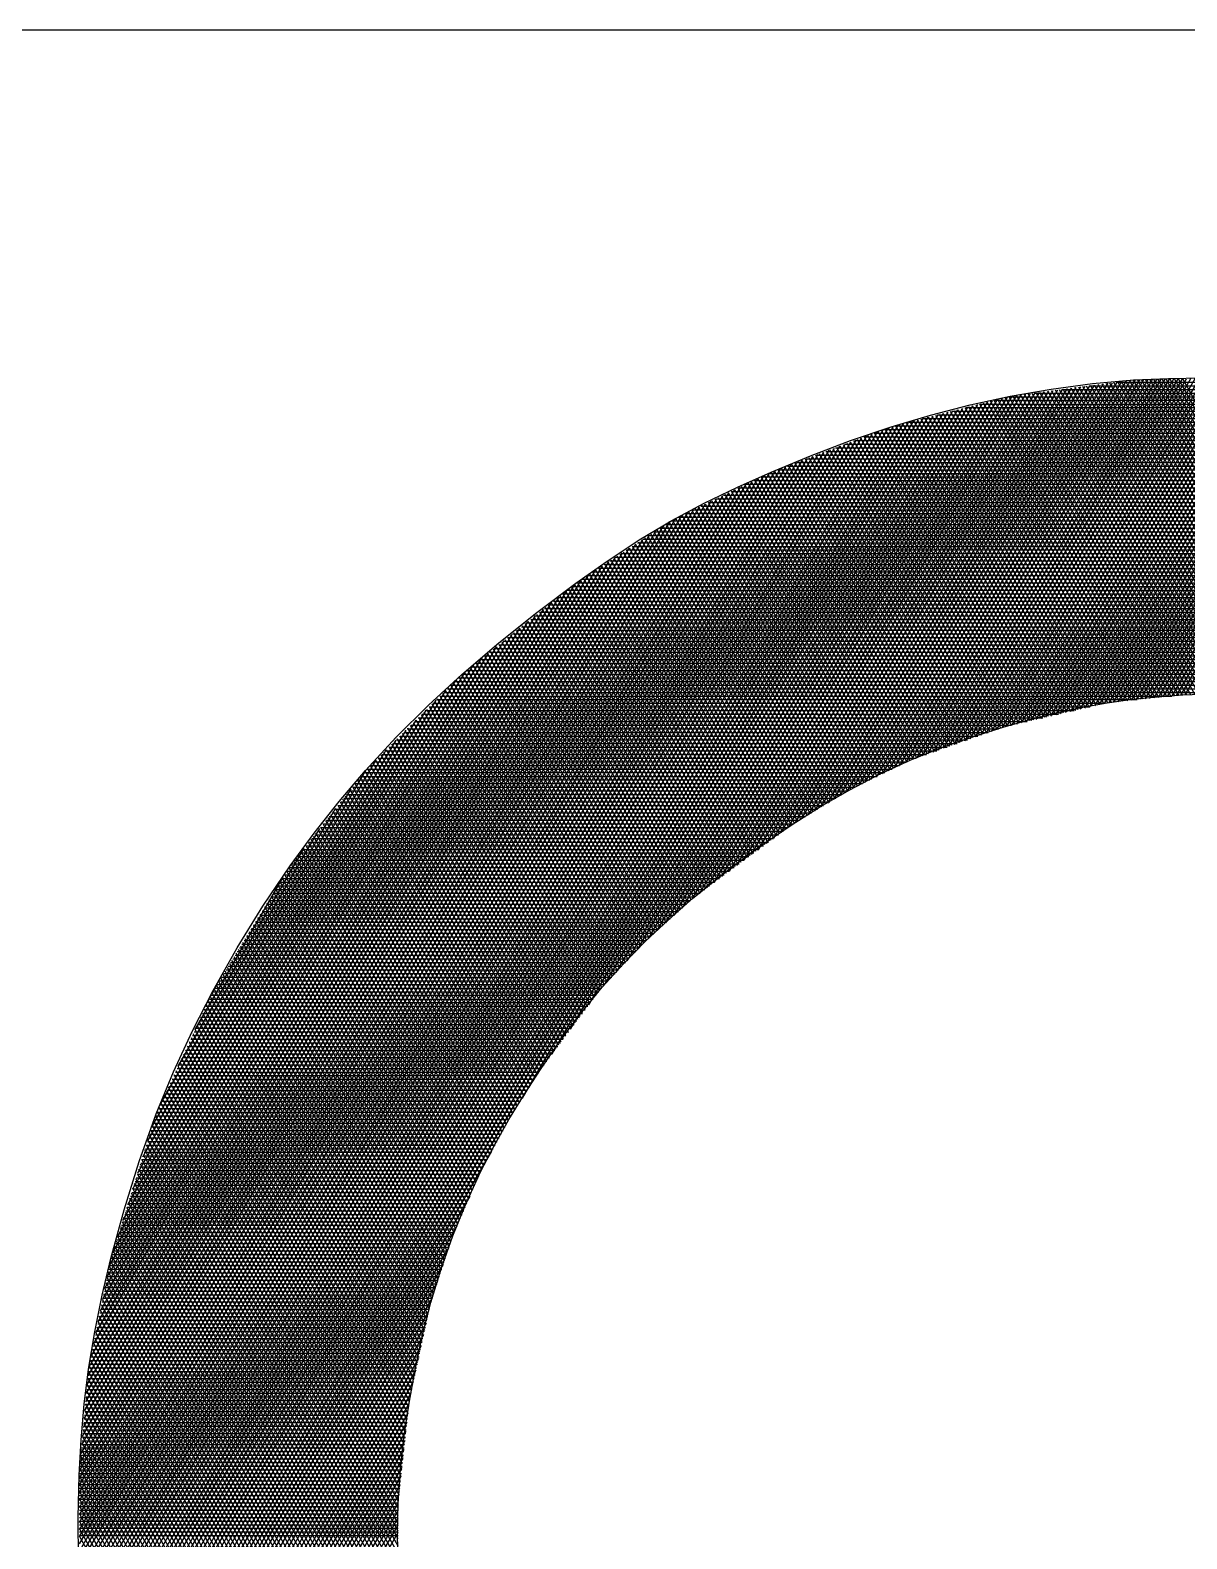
# Model space of a CAD drawing. Header units: millimetres. Extents: x 0 to 841, y 0 to 594.
# Drawn here: x 588.671 to 591.338, y 222.678 to 226.159 of the extents above; entities that cross this region are included whole.
import ezdxf

# ---------------------------------------------------------------- set-up
doc = ezdxf.new("R2010")
doc.units = ezdxf.units.MM
doc.header["$LTSCALE"] = 46.255
doc.layers.get('0').update_dxf_attribs({"linetype": 'CONTINUOUS'})

msp = doc.modelspace()

# ---------------------------------------------------------------- linework, layer by layer
at = {"color": 7, "linetype": 'CONTINUOUS'}
for p, q in [((599.4503, 226.1587), (523.4503, 226.1587)), ((590.4804, 224.3577), (591.041, 225.3287)), ((590.4953, 224.3667), (591.0515, 225.3301)), ((590.5102, 224.3756), (591.0621, 225.3315)), ((590.5251, 224.3846), (591.0726, 225.3329)), ((590.54, 224.3935), (591.0831, 225.3343)), ((590.5549, 224.4025), (591.0937, 225.3357)), ((590.569, 224.4101), (591.1042, 225.3371)), ((590.5826, 224.4168), (591.1147, 225.3385)), ((590.5961, 224.4234), (591.1253, 225.3399)), ((590.6097, 224.4301), (591.1358, 225.3413)), ((590.6233, 224.4367), (591.1463, 225.3427)), ((590.6368, 224.4434), (591.1569, 225.3441)), ((590.6504, 224.4501), (591.1674, 225.3455)), ((590.664, 224.4567), (591.1779, 225.3469)), ((590.6775, 224.4634), (591.1885, 225.3483)), ((590.6911, 224.47), (591.199, 225.3498)), ((590.7042, 224.4759), (591.2095, 225.3512)), ((590.7165, 224.4803), (591.2198, 225.3521)), ((590.7287, 224.4846), (591.2297, 225.3523)), ((590.7409, 224.489), (591.2395, 225.3525)), ((590.7532, 224.4933), (591.2494, 225.3528)), ((590.7654, 224.4976), (591.2592, 225.353)), ((590.7776, 224.502), (591.2691, 225.3532)), ((590.7898, 224.5063), (591.2789, 225.3534)), ((590.8021, 224.5107), (591.2888, 225.3536)), ((590.8143, 224.515), (591.2986, 225.3539)), ((590.8265, 224.5194), (591.3085, 225.3541)), ((590.8388, 224.5237), (591.3183, 225.3543)), ((590.851, 224.5281), (591.3282, 225.3545)), ((590.8632, 224.5324), (591.338, 225.3547)), ((590.8755, 224.5367), (591.3479, 225.355)), ((590.8877, 224.5411), (591.3577, 225.3552)), ((590.8999, 224.5454), (591.3676, 225.3554)), ((590.9122, 224.5498), (591.3774, 225.3556)), ((590.9236, 224.5527), (591.3873, 225.3558)), ((590.9348, 224.5554), (591.3971, 225.3561)), ((590.9461, 224.558), (591.407, 225.3563)), ((590.9573, 224.5606), (591.4168, 225.3565)), ((590.9686, 224.5632), (591.4267, 225.3567)), ((590.9798, 224.5659), (591.4365, 225.357)), ((590.9911, 224.5685), (591.4464, 225.3572)), ((591.0023, 224.5711), (591.4563, 225.3574)), ((591.0135, 224.5738), (591.466, 225.3574)), ((591.0248, 224.5764), (591.4757, 225.3573)), ((591.4249, 224.6256), (591.0356, 225.328)), ((591.036, 224.579), (591.4854, 225.3573)), ((591.4345, 224.6256), (591.0445, 225.3292)), ((591.0473, 224.5817), (591.495, 225.3572)), ((591.051, 225.33), (591.9287, 225.33)), ((591.4441, 224.6257), (591.0535, 225.3304)), ((591.0585, 224.5843), (591.5047, 225.3572)), ((591.4538, 224.6257), (591.0625, 225.3316)), ((591.0698, 224.5869), (591.5144, 225.3571)), ((591.4634, 224.6257), (591.0714, 225.3328)), ((591.473, 224.6258), (591.0804, 225.334)), ((591.081, 224.5895), (591.5241, 225.3571)), ((591.4826, 224.6258), (591.0894, 225.3351)), ((591.0922, 224.5922), (591.5338, 225.357)), ((591.4922, 224.6258), (591.0983, 225.3363)), ((591.1035, 224.5948), (591.5435, 225.357)), ((591.5018, 224.6258), (591.1073, 225.3375)), ((591.1142, 225.3385), (591.8785, 225.3385)), ((591.1147, 224.5974), (591.5532, 225.3569)), ((591.5114, 224.6259), (591.1163, 225.3387)), ((591.521, 224.6259), (591.1252, 225.3399)), ((591.126, 224.6001), (591.5629, 225.3569)), ((591.5306, 224.6259), (591.1342, 225.3411)), ((591.1372, 224.6027), (591.5726, 225.3568)), ((591.5403, 224.626), (591.1432, 225.3423)), ((591.1485, 224.6053), (591.5823, 225.3568)), ((591.5499, 224.626), (591.1521, 225.3435)), ((591.1593, 224.6073), (591.592, 225.3567)), ((591.5595, 224.626), (591.1611, 225.3447)), ((591.1697, 224.6084), (591.6017, 225.3567)), ((591.5691, 224.6261), (591.1701, 225.3459)), ((591.1774, 225.3469), (591.7981, 225.3469)), ((591.5787, 224.6261), (591.179, 225.3471)), ((591.1801, 224.6095), (591.6114, 225.3566)), ((591.5885, 224.6259), (591.188, 225.3483)), ((591.1904, 224.6106), (591.6211, 225.3566)), ((591.5988, 224.6247), (591.197, 225.3495)), ((591.2008, 224.6117), (591.6308, 225.3565)), ((591.609, 224.6235), (591.2059, 225.3507)), ((591.2111, 224.6128), (591.6405, 225.3565)), ((591.6193, 224.6223), (591.2149, 225.3519)), ((591.2215, 224.6139), (591.6502, 225.3564)), ((591.6296, 224.6211), (591.2244, 225.3522)), ((591.2318, 224.615), (591.6599, 225.3564)), ((591.6399, 224.6199), (591.2339, 225.3524)), ((591.2422, 224.6161), (591.6696, 225.3563)), ((591.6502, 224.6187), (591.2434, 225.3526)), ((591.2525, 224.6172), (591.6793, 225.3563)), ((591.6605, 224.6175), (591.2529, 225.3528)), ((591.6708, 224.6163), (591.2624, 225.353)), ((591.2629, 224.6183), (591.689, 225.3562)), ((591.6811, 224.6151), (591.2719, 225.3533)), ((591.2733, 224.6194), (591.6985, 225.3559)), ((591.6914, 224.6139), (591.2814, 225.3535)), ((591.2836, 224.6205), (591.7077, 225.355)), ((591.7017, 224.6127), (591.2909, 225.3537)), ((591.294, 224.6216), (591.717, 225.3542)), ((591.7119, 224.6115), (591.3004, 225.3539)), ((591.3043, 224.6227), (591.7262, 225.3534)), ((591.7222, 224.6103), (591.31, 225.3541)), ((591.3147, 224.6237), (591.7355, 225.3525)), ((591.7325, 224.6092), (591.3195, 225.3543)), ((591.325, 224.6248), (591.7447, 225.3517)), ((591.7428, 224.608), (591.329, 225.3545)), ((591.335, 224.6253), (591.7539, 225.3509)), ((590.1981, 224.1551), (590.8561, 225.2948)), ((590.2152, 224.1679), (590.8675, 225.2978)), ((590.2323, 224.1806), (590.8789, 225.3007)), ((590.2493, 224.1933), (590.8904, 225.3036)), ((590.2663, 224.2059), (590.9018, 225.3065)), ((590.2834, 224.2186), (590.9132, 225.3094)), ((590.3004, 224.2313), (590.9246, 225.3124)), ((590.3175, 224.244), (590.9356, 225.3147)), ((590.3345, 224.2567), (590.9462, 225.3161)), ((590.3516, 224.2693), (590.9567, 225.3175)), ((590.3686, 224.282), (590.9672, 225.3189)), ((590.3857, 224.2947), (590.9778, 225.3203)), ((590.4027, 224.3074), (590.9883, 225.3217)), ((590.4197, 224.3201), (590.9988, 225.3231)), ((590.4357, 224.3308), (591.0094, 225.3245)), ((590.4506, 224.3398), (591.0199, 225.3259)), ((590.4655, 224.3487), (591.0304, 225.3273)), ((591.2288, 224.6147), (590.8523, 225.2939)), ((591.2379, 224.6156), (590.8607, 225.296)), ((590.862, 225.2963), (592.0998, 225.2963)), ((591.247, 224.6166), (590.8692, 225.2982)), ((591.2561, 224.6176), (590.8776, 225.3003)), ((591.2652, 224.6185), (590.886, 225.3025)), ((591.2742, 224.6195), (590.8944, 225.3047)), ((590.8949, 225.3048), (592.0648, 225.3048)), ((591.2833, 224.6204), (590.9029, 225.3068)), ((591.2924, 224.6214), (590.9113, 225.309)), ((591.3015, 224.6224), (590.9197, 225.3111)), ((590.9278, 225.3132), (592.0291, 225.3132)), ((591.3106, 224.6233), (590.9282, 225.3133)), ((591.3197, 224.6243), (590.9369, 225.3148)), ((591.3288, 224.6252), (590.9459, 225.316)), ((591.3384, 224.6253), (590.9549, 225.3172)), ((591.348, 224.6253), (590.9638, 225.3184)), ((591.3576, 224.6254), (590.9728, 225.3196)), ((591.3672, 224.6254), (590.9818, 225.3208)), ((590.9878, 225.3216), (591.9789, 225.3216)), ((591.3769, 224.6254), (590.9907, 225.322)), ((591.3865, 224.6255), (590.9997, 225.3232)), ((591.3961, 224.6255), (591.0087, 225.3244)), ((591.4057, 224.6255), (591.0176, 225.3256)), ((591.4153, 224.6256), (591.0266, 225.3268)), ((589.8748, 223.7973), (590.7192, 225.2598)), ((589.9171, 223.8538), (590.7306, 225.2627)), ((589.9595, 223.9102), (590.742, 225.2656)), ((589.997, 223.9583), (590.7534, 225.2686)), ((590.0221, 223.9851), (590.7648, 225.2715)), ((590.0473, 224.0118), (590.7762, 225.2744)), ((590.0724, 224.0385), (590.7877, 225.2773)), ((590.0962, 224.0628), (590.7991, 225.2802)), ((590.1166, 224.0813), (590.8105, 225.2832)), ((590.1369, 224.0997), (590.8219, 225.2861)), ((590.1573, 224.1182), (590.8333, 225.289)), ((590.1777, 224.1367), (590.8447, 225.2919)), ((591.0878, 224.5911), (590.7174, 225.2593)), ((591.0963, 224.5931), (590.7258, 225.2615)), ((590.7304, 225.2627), (592.2362, 225.2627)), ((591.1048, 224.5951), (590.7342, 225.2636)), ((591.1133, 224.5971), (590.7427, 225.2658)), ((591.1219, 224.5991), (590.7511, 225.268)), ((591.1304, 224.6011), (590.7595, 225.2701)), ((590.7633, 225.2711), (592.205, 225.2711)), ((591.1389, 224.6031), (590.768, 225.2723)), ((591.1474, 224.6051), (590.7764, 225.2744)), ((591.156, 224.607), (590.7848, 225.2766)), ((591.1651, 224.6079), (590.7933, 225.2788)), ((590.7962, 225.2795), (592.17, 225.2795)), ((591.1742, 224.6089), (590.8017, 225.2809)), ((591.1833, 224.6099), (590.8101, 225.2831)), ((591.1924, 224.6108), (590.8186, 225.2852)), ((591.2015, 224.6118), (590.827, 225.2874)), ((590.8291, 225.2879), (592.1349, 225.2879)), ((591.2106, 224.6127), (590.8354, 225.2895)), ((591.2197, 224.6137), (590.8439, 225.2917)), ((588.8314, 222.1416), (590.6129, 225.2273)), ((588.8338, 222.129), (590.6253, 225.232)), ((588.8363, 222.1164), (590.6378, 225.2367)), ((588.8387, 222.1038), (590.6502, 225.2414)), ((588.8412, 222.0912), (590.6621, 225.2452)), ((588.8436, 222.0786), (590.6736, 225.2481)), ((588.8461, 222.066), (590.685, 225.251)), ((588.8485, 222.0533), (590.6964, 225.254)), ((589.8059, 223.6948), (590.7078, 225.2569)), ((590.9684, 224.5632), (590.6025, 225.2233)), ((590.977, 224.5652), (590.6105, 225.2264)), ((590.6174, 225.229), (592.3343, 225.229)), ((590.9855, 224.5672), (590.6184, 225.2294)), ((590.994, 224.5692), (590.6264, 225.2324)), ((591.0025, 224.5712), (590.6343, 225.2354)), ((590.6396, 225.2374), (592.3097, 225.2374)), ((591.011, 224.5732), (590.6423, 225.2384)), ((591.0196, 224.5752), (590.6503, 225.2414)), ((591.0281, 224.5772), (590.6583, 225.2442)), ((590.6646, 225.2458), (592.2852, 225.2458)), ((591.0366, 224.5792), (590.6668, 225.2464)), ((591.0451, 224.5812), (590.6752, 225.2485)), ((591.0537, 224.5832), (590.6836, 225.2507)), ((591.0622, 224.5851), (590.6921, 225.2529)), ((590.6975, 225.2542), (592.2607, 225.2542)), ((591.0707, 224.5871), (590.7005, 225.255)), ((591.0792, 224.5891), (590.7089, 225.2572)), ((588.8118, 222.2425), (590.5134, 225.1896)), ((588.8143, 222.2299), (590.5258, 225.1943)), ((588.8167, 222.2173), (590.5382, 225.199)), ((588.8192, 222.2047), (590.5507, 225.2037)), ((588.8216, 222.192), (590.5631, 225.2084)), ((588.8241, 222.1794), (590.5756, 225.2131)), ((588.8265, 222.1668), (590.588, 225.2179)), ((588.8289, 222.1542), (590.6005, 225.2226)), ((590.8769, 224.5372), (590.515, 225.1902)), ((590.8849, 224.5401), (590.5229, 225.1932)), ((590.5284, 225.1953), (592.4279, 225.1953)), ((590.893, 224.543), (590.5309, 225.1962)), ((590.901, 224.5458), (590.5388, 225.1992)), ((590.9091, 224.5487), (590.5468, 225.2023)), ((590.5506, 225.2037), (592.4078, 225.2037)), ((590.9173, 224.5512), (590.5548, 225.2053)), ((590.9258, 224.5532), (590.5627, 225.2083)), ((590.9343, 224.5552), (590.5707, 225.2113)), ((590.5729, 225.2121), (592.3833, 225.2121)), ((590.9429, 224.5572), (590.5786, 225.2143)), ((590.9514, 224.5592), (590.5866, 225.2173)), ((590.9599, 224.5612), (590.5946, 225.2203)), ((590.5951, 225.2206), (592.3588, 225.2206)), ((588.8003, 222.3404), (590.4262, 225.1566)), ((588.8014, 222.3255), (590.4387, 225.1613)), ((588.8026, 222.3107), (590.4511, 225.166)), ((588.8038, 222.2959), (590.4636, 225.1708)), ((588.805, 222.2811), (590.476, 225.1755)), ((588.8069, 222.2677), (590.4885, 225.1802)), ((588.8094, 222.2551), (590.5009, 225.1849)), ((590.7804, 224.503), (590.4195, 225.1541)), ((590.7884, 224.5058), (590.4274, 225.1571)), ((590.7965, 224.5087), (590.4354, 225.1601)), ((590.4394, 225.1616), (592.4974, 225.1616)), ((590.8045, 224.5115), (590.4433, 225.1631)), ((590.8125, 224.5144), (590.4513, 225.1661)), ((590.8206, 224.5172), (590.4592, 225.1691)), ((590.4616, 225.17), (592.4801, 225.17)), ((590.8286, 224.5201), (590.4672, 225.1721)), ((590.8367, 224.523), (590.4752, 225.1751)), ((590.8447, 224.5258), (590.4831, 225.1782)), ((590.4839, 225.1784), (592.4627, 225.1784)), ((590.8528, 224.5287), (590.4911, 225.1812)), ((590.8608, 224.5315), (590.499, 225.1842)), ((590.5061, 225.1869), (592.4453, 225.1869)), ((590.8689, 224.5344), (590.507, 225.1872)), ((588.7932, 222.4292), (590.3492, 225.1243)), ((588.7944, 222.4144), (590.3627, 225.1308)), ((588.7956, 222.3996), (590.3762, 225.1374)), ((588.7967, 222.3848), (590.3889, 225.1425)), ((588.7979, 222.37), (590.4014, 225.1472)), ((588.7991, 222.3552), (590.4138, 225.1519)), ((590.3394, 225.1195), (592.5843, 225.1195)), ((590.6999, 224.4744), (590.3417, 225.1206)), ((590.708, 224.4772), (590.3493, 225.1243)), ((590.3567, 225.1279), (592.5669, 225.1279)), ((590.716, 224.4801), (590.3569, 225.128)), ((590.724, 224.483), (590.3645, 225.1317)), ((590.7321, 224.4858), (590.3721, 225.1353)), ((590.3741, 225.1363), (592.5496, 225.1363)), ((590.7401, 224.4887), (590.3797, 225.139)), ((590.7482, 224.4915), (590.3876, 225.142)), ((590.3949, 225.1448), (592.5322, 225.1448)), ((590.7562, 224.4944), (590.3956, 225.145)), ((590.7643, 224.4972), (590.4035, 225.148)), ((590.7723, 224.5001), (590.4115, 225.151)), ((590.4171, 225.1532), (592.5148, 225.1532)), ((588.7862, 222.518), (590.2682, 225.085)), ((588.7873, 222.5032), (590.2817, 225.0915)), ((588.7885, 222.4884), (590.2952, 225.0981)), ((588.7897, 222.4736), (590.3087, 225.1046)), ((588.7909, 222.4588), (590.3222, 225.1112)), ((588.792, 222.444), (590.3357, 225.1177)), ((590.2699, 225.0858), (592.6538, 225.0858)), ((590.6318, 224.4409), (590.2734, 225.0875)), ((590.6394, 224.4446), (590.281, 225.0912)), ((590.2873, 225.0942), (592.6365, 225.0942)), ((590.6469, 224.4484), (590.2886, 225.0949)), ((590.6545, 224.4521), (590.2962, 225.0985)), ((590.6621, 224.4558), (590.3038, 225.1022)), ((590.3046, 225.1027), (592.6191, 225.1027)), ((590.6696, 224.4595), (590.3113, 225.1059)), ((590.6772, 224.4632), (590.3189, 225.1096)), ((590.322, 225.1111), (592.6017, 225.1111)), ((590.6848, 224.4669), (590.3265, 225.1133)), ((590.6924, 224.4706), (590.3341, 225.1169)), ((588.7848, 222.5831), (590.2142, 225.0588)), ((588.7848, 222.5998), (590.2007, 225.0523)), ((588.7849, 222.5664), (590.2277, 225.0653)), ((588.785, 222.5497), (590.2412, 225.0719)), ((588.7851, 222.533), (590.2547, 225.0784)), ((590.5563, 224.4034), (590.1975, 225.0507)), ((590.2004, 225.0521), (592.7193, 225.0521)), ((590.5637, 224.4075), (590.2051, 225.0544)), ((590.5712, 224.4112), (590.2127, 225.0581)), ((590.2178, 225.0605), (592.7042, 225.0605)), ((590.5788, 224.4149), (590.2203, 225.0618)), ((590.5864, 224.4186), (590.2279, 225.0654)), ((590.2351, 225.069), (592.6886, 225.069)), ((590.5939, 224.4224), (590.2354, 225.0691)), ((590.6015, 224.4261), (590.243, 225.0728)), ((590.6091, 224.4298), (590.2506, 225.0765)), ((590.2525, 225.0774), (592.6712, 225.0774)), ((590.6167, 224.4335), (590.2582, 225.0802)), ((590.6242, 224.4372), (590.2658, 225.0838)), ((588.7844, 222.6666), (590.1461, 225.025)), ((588.7844, 222.6834), (590.1304, 225.0148)), ((588.7845, 222.6499), (590.1602, 225.0326)), ((588.7846, 222.6332), (590.1737, 225.0392)), ((588.7847, 222.6165), (590.1872, 225.0457)), ((590.4913, 224.3643), (590.1307, 225.0149)), ((590.136, 225.0184), (592.7798, 225.0184)), ((590.4986, 224.3686), (590.1377, 225.0196)), ((590.5058, 224.373), (590.1448, 225.0242)), ((590.1488, 225.0269), (592.7647, 225.0269)), ((590.513, 224.3773), (590.152, 225.0286)), ((590.5202, 224.3817), (590.1596, 225.0323)), ((590.1657, 225.0353), (592.7496, 225.0353)), ((590.5274, 224.386), (590.1671, 225.036)), ((590.5347, 224.3904), (590.1747, 225.0397)), ((590.5419, 224.3947), (590.1823, 225.0434)), ((590.183, 225.0437), (592.7345, 225.0437)), ((590.5491, 224.399), (590.1899, 225.047)), ((588.7841, 222.7335), (590.0835, 224.984)), ((588.7842, 222.7168), (590.0991, 224.9943)), ((588.7843, 222.7001), (590.1148, 225.0045)), ((590.4408, 224.3339), (590.0812, 224.9825)), ((590.0846, 224.9847), (592.8403, 224.9847)), ((590.448, 224.3382), (590.0883, 224.9872)), ((590.4552, 224.3426), (590.0954, 224.9918)), ((590.0975, 224.9932), (592.8252, 224.9932)), ((590.4625, 224.3469), (590.1024, 224.9964)), ((590.4697, 224.3513), (590.1095, 225.0011)), ((590.1103, 225.0016), (592.81, 225.0016)), ((590.4769, 224.3556), (590.1165, 225.0057)), ((590.1231, 225.01), (592.7949, 225.01)), ((590.4841, 224.3599), (590.1236, 225.0103)), ((588.7839, 222.7836), (590.0365, 224.9532)), ((588.784, 222.7502), (590.0678, 224.9737)), ((588.784, 222.7669), (590.0522, 224.9635)), ((590.3855, 224.2946), (590.0247, 224.9455)), ((590.3923, 224.2997), (590.0318, 224.9501)), ((590.0333, 224.9511), (592.8953, 224.9511)), ((590.3992, 224.3047), (590.0389, 224.9547)), ((590.406, 224.3098), (590.0459, 224.9594)), ((590.0461, 224.9595), (592.882, 224.9595)), ((590.4128, 224.3149), (590.053, 224.964)), ((590.0589, 224.9679), (592.8687, 224.9679)), ((590.4196, 224.32), (590.0601, 224.9686)), ((590.4264, 224.325), (590.0671, 224.9733)), ((590.0718, 224.9763), (592.8554, 224.9763)), ((590.4336, 224.3295), (590.0742, 224.9779)), ((588.7837, 222.817), (590.0052, 224.9327)), ((588.7838, 222.8003), (590.0209, 224.9429)), ((588.7846, 222.8354), (589.9896, 224.9224)), ((588.7864, 222.8553), (589.9739, 224.9121)), ((590.3378, 224.2591), (589.9753, 224.9131)), ((589.9819, 224.9174), (592.9486, 224.9174)), ((590.3446, 224.2642), (589.9824, 224.9177)), ((590.3514, 224.2692), (589.9894, 224.9223)), ((589.9947, 224.9258), (592.9353, 224.9258)), ((590.3583, 224.2743), (589.9965, 224.927)), ((590.3651, 224.2794), (590.0036, 224.9316)), ((590.0076, 224.9342), (592.922, 224.9342)), ((590.3719, 224.2845), (590.0106, 224.9362)), ((590.3787, 224.2895), (590.0177, 224.9408)), ((590.0204, 224.9426), (592.9087, 224.9426)), ((588.7881, 222.8751), (589.9583, 224.9019)), ((588.7899, 222.895), (589.9426, 224.8916)), ((588.7916, 222.9149), (589.9266, 224.8807)), ((589.9198, 224.8753), (593.0146, 224.8753)), ((590.2901, 224.2236), (589.9261, 224.8803)), ((589.9305, 224.8837), (593.0019, 224.8837)), ((590.2969, 224.2287), (589.9329, 224.8853)), ((590.3037, 224.2337), (589.94, 224.8899)), ((589.9434, 224.8921), (592.9885, 224.8921)), ((590.3105, 224.2388), (589.9471, 224.8945)), ((590.3174, 224.2439), (589.9541, 224.8992)), ((589.9562, 224.9005), (592.9752, 224.9005)), ((590.3242, 224.249), (589.9612, 224.9038)), ((590.331, 224.254), (589.9683, 224.9084)), ((589.9691, 224.909), (592.9619, 224.909)), ((588.7934, 222.9348), (589.9085, 224.8662)), ((588.7952, 222.9547), (589.8904, 224.8518)), ((589.8777, 224.8416), (593.0581, 224.8416)), ((590.2424, 224.1881), (589.8794, 224.8429)), ((590.2492, 224.1932), (589.8861, 224.8483)), ((589.8882, 224.85), (593.0472, 224.85)), ((590.256, 224.1982), (589.8927, 224.8536)), ((589.8988, 224.8584), (593.0364, 224.8584)), ((590.2628, 224.2033), (589.8994, 224.8589)), ((590.2696, 224.2084), (589.9061, 224.8643)), ((589.9093, 224.8668), (593.0255, 224.8668)), ((590.2764, 224.2135), (589.9127, 224.8696)), ((590.2833, 224.2185), (589.9194, 224.8749)), ((588.7969, 222.9746), (589.8724, 224.8373)), ((588.7987, 222.9945), (589.8543, 224.8229)), ((588.8004, 223.0144), (589.8362, 224.8084)), ((590.1949, 224.1522), (589.8327, 224.8056)), ((589.8356, 224.8079), (593.1015, 224.8079)), ((590.2015, 224.1577), (589.8394, 224.8109)), ((590.2083, 224.1627), (589.846, 224.8162)), ((589.8461, 224.8163), (593.0906, 224.8163)), ((590.2151, 224.1678), (589.8527, 224.8216)), ((589.8566, 224.8247), (593.0798, 224.8247)), ((590.2219, 224.1729), (589.8594, 224.8269)), ((590.2287, 224.178), (589.866, 224.8323)), ((589.8672, 224.8332), (593.0689, 224.8332)), ((590.2355, 224.183), (589.8727, 224.8376)), ((588.8022, 223.0343), (589.8182, 224.7939)), ((588.804, 223.0542), (589.8001, 224.7795)), ((590.1564, 224.1173), (589.7927, 224.7736)), ((589.7935, 224.7742), (593.1449, 224.7742)), ((590.1628, 224.1232), (589.7993, 224.7789)), ((589.804, 224.7826), (593.1341, 224.7826)), ((590.1692, 224.129), (589.806, 224.7842)), ((590.1756, 224.1348), (589.8127, 224.7896)), ((589.8145, 224.7911), (593.1232, 224.7911)), ((590.182, 224.1406), (589.8193, 224.7949)), ((589.8251, 224.7995), (593.1124, 224.7995)), ((590.1885, 224.1464), (589.826, 224.8002)), ((588.8064, 223.0753), (589.782, 224.765)), ((588.8117, 223.1012), (589.764, 224.7506)), ((588.8169, 223.1271), (589.7459, 224.7361)), ((590.1115, 224.0767), (589.746, 224.7362)), ((589.7514, 224.7405), (593.1869, 224.7405)), ((590.1179, 224.0825), (589.7526, 224.7415)), ((590.1244, 224.0883), (589.7593, 224.7469)), ((589.7619, 224.7489), (593.1774, 224.7489)), ((590.1308, 224.0941), (589.766, 224.7522)), ((589.7724, 224.7574), (593.1667, 224.7574)), ((590.1372, 224.0999), (589.7726, 224.7576)), ((590.1436, 224.1057), (589.7793, 224.7629)), ((589.7829, 224.7658), (593.1558, 224.7658)), ((590.15, 224.1115), (589.786, 224.7682)), ((588.8222, 223.1531), (589.7278, 224.7217)), ((588.8274, 223.179), (589.7097, 224.7072)), ((590.074, 224.0402), (589.7059, 224.7042)), ((589.7092, 224.7068), (593.2249, 224.7068)), ((590.0801, 224.0466), (589.7126, 224.7095)), ((590.0861, 224.0531), (589.7193, 224.7149)), ((589.7198, 224.7153), (593.2154, 224.7153)), ((590.0923, 224.0593), (589.7259, 224.7202)), ((589.7303, 224.7237), (593.2059, 224.7237)), ((590.0987, 224.0651), (589.7326, 224.7255)), ((590.1051, 224.0709), (589.7393, 224.7309)), ((589.7408, 224.7321), (593.1964, 224.7321)), ((588.8327, 223.2049), (589.6917, 224.6928)), ((588.8379, 223.2308), (589.6736, 224.6783)), ((590.0376, 224.0016), (589.6659, 224.6721)), ((589.6671, 224.6732), (593.263, 224.6732)), ((590.0437, 224.008), (589.6726, 224.6775)), ((589.6777, 224.6816), (593.2535, 224.6816)), ((590.0498, 224.0144), (589.6792, 224.6829)), ((590.0558, 224.0209), (589.6859, 224.6882)), ((589.6882, 224.69), (593.244, 224.69)), ((590.0619, 224.0273), (589.6926, 224.6935)), ((589.6987, 224.6984), (593.2345, 224.6984)), ((590.0679, 224.0337), (589.6993, 224.6989)), ((588.8431, 223.2568), (589.6526, 224.6588)), ((588.8484, 223.2827), (589.6297, 224.6359)), ((590.0013, 223.9629), (589.6288, 224.635)), ((589.6332, 224.6395), (593.301, 224.6395)), ((590.0073, 223.9694), (589.6349, 224.6412)), ((590.0134, 223.9758), (589.6411, 224.6474)), ((589.6417, 224.6479), (593.2915, 224.6479)), ((590.0195, 223.9822), (589.6473, 224.6536)), ((589.6501, 224.6563), (593.282, 224.6563)), ((590.0255, 223.9887), (589.6535, 224.6598)), ((589.6585, 224.6647), (593.2725, 224.6647)), ((590.0316, 223.9951), (589.6597, 224.6659)), ((588.8536, 223.3086), (589.6067, 224.6129)), ((589.5911, 224.5974), (591.1144, 224.5974)), ((589.9671, 223.9204), (589.5916, 224.5978)), ((589.9726, 223.9278), (589.5978, 224.604)), ((589.5995, 224.6058), (591.1504, 224.6058)), ((589.9782, 223.9352), (589.604, 224.6102)), ((589.6079, 224.6142), (591.2243, 224.6142)), ((589.9837, 223.9425), (589.6102, 224.6164)), ((589.6164, 224.6226), (591.304, 224.6226)), ((589.9892, 223.9499), (589.6164, 224.6226)), ((589.9952, 223.9565), (589.6226, 224.6288)), ((589.6248, 224.631), (593.3106, 224.631)), ((588.8613, 223.3387), (589.5837, 224.59)), ((588.8728, 223.3755), (589.5607, 224.567)), ((589.5574, 224.5637), (590.9704, 224.5637)), ((589.9394, 223.8835), (589.5606, 224.5669)), ((589.5658, 224.5721), (591.0064, 224.5721)), ((589.9449, 223.8908), (589.5668, 224.5731)), ((589.9505, 223.8982), (589.573, 224.5793)), ((589.5742, 224.5805), (591.0424, 224.5805)), ((589.956, 223.9056), (589.5792, 224.5855)), ((589.5827, 224.5889), (591.0784, 224.5889)), ((589.9616, 223.913), (589.5854, 224.5916)), ((588.8843, 223.4123), (589.5377, 224.544)), ((589.9062, 223.8392), (589.5234, 224.5297)), ((589.5237, 224.53), (590.8565, 224.53)), ((589.9117, 223.8465), (589.5296, 224.5359)), ((589.5321, 224.5384), (590.8802, 224.5384)), ((589.9173, 223.8539), (589.5358, 224.5421)), ((589.5405, 224.5468), (590.9039, 224.5468)), ((589.9228, 223.8613), (589.542, 224.5483)), ((589.9283, 223.8687), (589.5482, 224.5545)), ((589.5489, 224.5552), (590.9344, 224.5552)), ((589.9339, 223.8761), (589.5544, 224.5607)), ((588.8958, 223.4491), (589.5148, 224.5211)), ((588.9073, 223.4858), (589.4918, 224.4981)), ((589.873, 223.7948), (589.4862, 224.4926)), ((589.4899, 224.4963), (590.7616, 224.4963)), ((589.8785, 223.8022), (589.4924, 224.4988)), ((589.4984, 224.5047), (590.7853, 224.5047)), ((589.8841, 223.8096), (589.4986, 224.505)), ((589.8896, 223.817), (589.5048, 224.5112)), ((589.5068, 224.5131), (590.809, 224.5131)), ((589.8951, 223.8244), (589.511, 224.5173)), ((589.5152, 224.5216), (590.8327, 224.5216)), ((589.9007, 223.8318), (589.5172, 224.5235)), ((588.9188, 223.5226), (589.4688, 224.4752)), ((589.8455, 223.7576), (589.4552, 224.4616)), ((589.4562, 224.4626), (590.676, 224.4626)), ((589.8508, 223.7653), (589.4614, 224.4678)), ((589.4647, 224.471), (590.6931, 224.471)), ((589.8564, 223.7727), (589.4676, 224.474)), ((589.4731, 224.4795), (590.7142, 224.4795)), ((589.8619, 223.7801), (589.4738, 224.4802)), ((589.8674, 223.7875), (589.48, 224.4864)), ((589.4815, 224.4879), (590.7379, 224.4879)), ((588.9303, 223.5594), (589.4458, 224.4522)), ((589.8199, 223.717), (589.426, 224.4276)), ((589.427, 224.4289), (590.6073, 224.4289)), ((589.825, 223.7251), (589.4316, 224.4347)), ((589.4337, 224.4373), (590.6245, 224.4373)), ((589.8301, 223.7332), (589.4373, 224.4419)), ((589.4403, 224.4458), (590.6417, 224.4458)), ((589.8352, 223.7414), (589.4429, 224.4491)), ((589.4478, 224.4542), (590.6588, 224.4542)), ((589.8404, 223.7495), (589.449, 224.4554)), ((588.9418, 223.5962), (589.4108, 224.4084)), ((589.7943, 223.6763), (589.3977, 224.3918)), ((589.4004, 224.3952), (590.5428, 224.3952)), ((589.7994, 223.6844), (589.4033, 224.399)), ((589.407, 224.4037), (590.5568, 224.4037)), ((589.8045, 223.6926), (589.409, 224.4061)), ((589.4137, 224.4121), (590.573, 224.4121)), ((589.8096, 223.7007), (589.4146, 224.4133)), ((589.8147, 223.7088), (589.4203, 224.4204)), ((589.4204, 224.4205), (590.5902, 224.4205)), ((588.9534, 223.6329), (589.3748, 224.3628)), ((589.3671, 224.3531), (590.4728, 224.3531)), ((589.7691, 223.6348), (589.3694, 224.356)), ((589.3737, 224.3616), (590.4868, 224.3616)), ((589.7739, 223.6436), (589.375, 224.3632)), ((589.3804, 224.37), (590.5008, 224.37)), ((589.7789, 223.6519), (589.3807, 224.3703)), ((589.784, 223.66), (589.3863, 224.3775)), ((589.3871, 224.3784), (590.5148, 224.3784)), ((589.7891, 223.6682), (589.392, 224.3846)), ((589.3937, 224.3868), (590.5288, 224.3868)), ((589.3404, 224.3194), (590.4189, 224.3194)), ((589.7453, 223.5909), (589.3411, 224.3202)), ((589.7501, 223.5997), (589.3467, 224.3274)), ((589.3471, 224.3279), (590.4308, 224.3279)), ((589.7548, 223.6085), (589.3524, 224.3345)), ((589.3538, 224.3363), (590.4448, 224.3363)), ((589.7596, 223.6173), (589.358, 224.3417)), ((589.3604, 224.3447), (590.4588, 224.3447)), ((589.7643, 223.626), (589.3637, 224.3488)), ((588.973, 223.6838), (589.3387, 224.3173)), ((589.7215, 223.547), (589.3127, 224.2844)), ((589.3138, 224.2858), (590.3736, 224.2858)), ((589.7262, 223.5558), (589.3184, 224.2916)), ((589.3205, 224.2942), (590.385, 224.2942)), ((589.731, 223.5646), (589.3241, 224.2987)), ((589.3271, 224.3026), (590.3963, 224.3026)), ((589.7358, 223.5734), (589.3297, 224.3059)), ((589.3338, 224.311), (590.4076, 224.311)), ((589.7405, 223.5822), (589.3354, 224.3131)), ((589.0121, 223.7684), (589.3027, 224.2717)), ((589.2872, 224.2521), (590.3284, 224.2521)), ((589.7033, 223.5104), (589.2901, 224.2558)), ((589.2938, 224.2605), (590.3397, 224.2605)), ((589.7075, 223.5201), (589.2958, 224.2629)), ((589.3005, 224.2689), (590.351, 224.2689)), ((589.712, 223.5295), (589.3014, 224.2701)), ((589.3071, 224.2773), (590.3623, 224.2773)), ((589.7167, 223.5383), (589.3071, 224.2773)), ((589.2627, 224.2184), (590.2831, 224.2184)), ((589.6821, 223.4617), (589.2627, 224.2183)), ((589.6863, 223.4715), (589.2678, 224.2266)), ((589.2679, 224.2268), (590.2944, 224.2268)), ((589.6906, 223.4812), (589.2731, 224.2343)), ((589.2738, 224.2352), (590.3057, 224.2352)), ((589.6948, 223.4909), (589.2788, 224.2415)), ((589.2805, 224.2437), (590.317, 224.2437)), ((589.6991, 223.5006), (589.2844, 224.2486)), ((589.0512, 223.8529), (589.2542, 224.2046)), ((589.242, 224.1847), (590.2378, 224.1847)), ((589.6651, 223.4228), (589.2424, 224.1855)), ((589.2471, 224.1931), (590.2491, 224.1931)), ((589.6694, 223.4326), (589.2475, 224.1937)), ((589.2523, 224.2015), (590.2604, 224.2015)), ((589.6736, 223.4423), (589.2526, 224.2019)), ((589.2575, 224.21), (590.2717, 224.21)), ((589.6779, 223.452), (589.2576, 224.2101)), ((589.6442, 223.3738), (589.2171, 224.1444)), ((589.2212, 224.151), (590.1936, 224.151)), ((589.6482, 223.384), (589.2221, 224.1526)), ((589.2264, 224.1594), (590.2038, 224.1594)), ((589.6524, 223.3937), (589.2272, 224.1608)), ((589.2316, 224.1679), (590.2151, 224.1679)), ((589.6567, 223.4034), (589.2323, 224.169)), ((589.2368, 224.1763), (590.2265, 224.1763)), ((589.6609, 223.4131), (589.2374, 224.1772)), ((589.6298, 223.3302), (589.1968, 224.1115)), ((589.2004, 224.1173), (590.1564, 224.1173)), ((589.6334, 223.3411), (589.2018, 224.1197)), ((589.2056, 224.1257), (590.1657, 224.1257)), ((589.637, 223.352), (589.2069, 224.1279)), ((589.2108, 224.1342), (590.175, 224.1342)), ((589.6406, 223.3629), (589.212, 224.1361)), ((589.216, 224.1426), (590.1843, 224.1426)), ((589.1744, 224.0752), (590.1099, 224.0752)), ((589.6155, 223.2866), (589.1765, 224.0786)), ((589.1796, 224.0836), (590.1192, 224.0836)), ((589.6191, 223.2975), (589.1816, 224.0868)), ((589.1848, 224.0921), (590.1285, 224.0921)), ((589.6227, 223.3084), (589.1866, 224.095)), ((589.19, 224.1005), (590.1378, 224.1005)), ((589.6262, 223.3193), (589.1917, 224.1033)), ((589.1952, 224.1089), (590.1471, 224.1089)), ((589.1536, 224.0415), (590.0753, 224.0415)), ((589.6012, 223.243), (589.1562, 224.0457)), ((589.1588, 224.05), (590.0832, 224.05)), ((589.6047, 223.2539), (589.1613, 224.0539)), ((589.164, 224.0584), (590.0913, 224.0584)), ((589.6083, 223.2648), (589.1663, 224.0622)), ((589.1692, 224.0668), (590.1006, 224.0668)), ((589.6119, 223.2757), (589.1714, 224.0704)), ((589.1328, 224.0078), (590.0436, 224.0078)), ((589.5887, 223.1959), (589.1359, 224.0128)), ((589.138, 224.0163), (590.0515, 224.0163)), ((589.5914, 223.2084), (589.141, 224.0211)), ((589.1432, 224.0247), (590.0594, 224.0247)), ((589.5941, 223.2209), (589.1461, 224.0293)), ((589.1484, 224.0331), (590.0673, 224.0331)), ((589.5976, 223.2321), (589.1511, 224.0375)), ((589.5751, 223.1336), (589.1105, 223.9717)), ((589.112, 223.9742), (590.0119, 223.9742)), ((589.5779, 223.146), (589.1156, 223.98)), ((589.1172, 223.9826), (590.0198, 223.9826)), ((589.5806, 223.1585), (589.1207, 223.9882)), ((589.1224, 223.991), (590.0277, 223.991)), ((589.5833, 223.171), (589.1258, 223.9964)), ((589.1276, 223.9994), (590.0356, 223.9994)), ((589.586, 223.1835), (589.1308, 224.0046)), ((589.0903, 223.9374), (589.103, 223.9596)), ((589.5643, 223.0837), (589.0906, 223.9382)), ((589.0917, 223.9405), (589.9821, 223.9405)), ((589.567, 223.0961), (589.0953, 223.9471)), ((589.0965, 223.9489), (589.9885, 223.9489)), ((589.5697, 223.1086), (589.1004, 223.9553)), ((589.1016, 223.9573), (589.996, 223.9573)), ((589.5724, 223.1211), (589.1055, 223.9635)), ((589.1068, 223.9657), (590.0039, 223.9657)), ((589.0761, 223.9068), (589.9569, 223.9068)), ((589.5561, 223.0462), (589.0775, 223.9098)), ((589.08, 223.9152), (589.9632, 223.9152)), ((589.5589, 223.0587), (589.0819, 223.9193)), ((589.0839, 223.9236), (589.9695, 223.9236)), ((589.5616, 223.0712), (589.0862, 223.9287)), ((589.0878, 223.9321), (589.9758, 223.9321)), ((589.5453, 222.9963), (589.06, 223.8719)), ((589.0605, 223.8731), (589.9316, 223.8731)), ((589.548, 223.0088), (589.0643, 223.8814)), ((589.0644, 223.8815), (589.938, 223.8815)), ((589.0683, 223.8899), (589.9443, 223.8899)), ((589.5507, 223.0213), (589.0687, 223.8908)), ((589.0722, 223.8984), (589.9506, 223.8984)), ((589.5534, 223.0338), (589.0731, 223.9003)), ((589.0411, 223.831), (589.9001, 223.831)), ((589.5389, 222.9384), (589.0424, 223.834)), ((589.0449, 223.8394), (589.9064, 223.8394)), ((589.5405, 222.9529), (589.0468, 223.8435)), ((589.0488, 223.8478), (589.9127, 223.8478)), ((589.5421, 222.9674), (589.0512, 223.853)), ((589.0527, 223.8563), (589.919, 223.8563)), ((589.5437, 222.9819), (589.0556, 223.8624)), ((589.0566, 223.8647), (589.9253, 223.8647)), ((589.0255, 223.7973), (589.8748, 223.7973)), ((589.5341, 222.8949), (589.0293, 223.8056)), ((589.0294, 223.8057), (589.8811, 223.8057)), ((589.0333, 223.8142), (589.8875, 223.8142)), ((589.5357, 222.9094), (589.0337, 223.8151)), ((589.0372, 223.8226), (589.8938, 223.8226)), ((589.5373, 222.9239), (589.0381, 223.8245)), ((589.0099, 223.7636), (589.8496, 223.7636)), ((589.5277, 222.8369), (589.0118, 223.7677)), ((589.0138, 223.772), (589.8559, 223.772)), ((589.5293, 222.8514), (589.0162, 223.7772)), ((589.0177, 223.7805), (589.8622, 223.7805)), ((589.5309, 222.8659), (589.0206, 223.7867)), ((589.0216, 223.7889), (589.8685, 223.7889)), ((589.5325, 222.8804), (589.0249, 223.7961)), ((588.9943, 223.7299), (589.828, 223.7299)), ((589.5214, 222.7789), (588.9943, 223.7298)), ((588.9982, 223.7384), (589.8333, 223.7384)), ((589.523, 222.7934), (588.9987, 223.7393)), ((589.0021, 223.7468), (589.8387, 223.7468)), ((589.5246, 222.8079), (589.003, 223.7488)), ((589.006, 223.7552), (589.844, 223.7552)), ((589.5262, 222.8224), (589.0074, 223.7582)), ((589.5193, 222.7132), (588.9768, 223.6919)), ((588.9788, 223.6962), (589.8068, 223.6962)), ((589.5193, 222.7306), (588.9811, 223.7014)), ((588.9827, 223.7047), (589.8121, 223.7047)), ((589.5193, 222.748), (588.9855, 223.7109)), ((588.9865, 223.7131), (589.8174, 223.7131)), ((589.5198, 222.7644), (588.9899, 223.7204)), ((588.9904, 223.7215), (589.8227, 223.7215)), ((588.9632, 223.6626), (589.7856, 223.6626)), ((589.5193, 222.661), (588.9636, 223.6635)), ((588.9671, 223.671), (589.7909, 223.671)), ((589.5193, 222.6784), (588.968, 223.673)), ((588.971, 223.6794), (589.7962, 223.6794)), ((589.5193, 222.6958), (588.9724, 223.6825)), ((588.9749, 223.6878), (589.8015, 223.6878)), ((588.9521, 223.6289), (589.7659, 223.6289)), ((589.5203, 222.6073), (588.9528, 223.631)), ((588.9547, 223.6373), (589.7704, 223.6373)), ((589.5193, 222.6263), (588.9562, 223.6421)), ((588.9574, 223.6457), (589.775, 223.6457)), ((589.5193, 222.6436), (588.9597, 223.6532)), ((588.96, 223.6541), (589.7803, 223.6541)), ((588.9415, 223.5952), (589.7476, 223.5952)), ((589.5249, 222.5467), (588.9423, 223.5977)), ((588.9442, 223.6036), (589.7522, 223.6036)), ((589.5234, 222.5669), (588.9458, 223.6088)), ((588.9468, 223.612), (589.7567, 223.612)), ((589.5218, 222.5871), (588.9493, 223.6199)), ((588.9494, 223.6205), (589.7613, 223.6205)), ((588.8509, 222.0407), (589.7351, 223.5722)), ((589.5328, 222.4629), (588.9284, 223.5533)), ((588.9284, 223.5531), (589.7248, 223.5531)), ((588.931, 223.5615), (589.7293, 223.5615)), ((589.5296, 222.4862), (588.9319, 223.5644)), ((588.9336, 223.5699), (589.7339, 223.5699)), ((589.528, 222.5064), (588.9354, 223.5755)), ((588.9363, 223.5783), (589.7385, 223.5783)), ((588.9389, 223.5868), (589.743, 223.5868)), ((589.5265, 222.5266), (588.9389, 223.5866)), ((588.9178, 223.5194), (589.7072, 223.5194)), ((589.5459, 222.3873), (588.918, 223.52)), ((588.9205, 223.5278), (589.7111, 223.5278)), ((589.5415, 222.4125), (588.9215, 223.5311)), ((588.9231, 223.5362), (589.7156, 223.5362)), ((589.5372, 222.4377), (588.925, 223.5422)), ((588.9257, 223.5447), (589.7202, 223.5447)), ((588.9073, 223.4857), (589.6925, 223.4857)), ((589.5589, 222.3116), (588.9076, 223.4867)), ((588.9099, 223.4941), (589.6962, 223.4941)), ((589.5546, 222.3369), (588.9111, 223.4978)), ((588.9126, 223.5026), (589.6999, 223.5026)), ((589.5502, 222.3621), (588.9145, 223.5089)), ((588.9152, 223.511), (589.7036, 223.511)), ((588.8534, 222.0281), (589.6852, 223.4689)), ((588.8967, 223.452), (589.6779, 223.452)), ((589.572, 222.236), (588.8972, 223.4534)), ((588.8994, 223.4604), (589.6815, 223.4604)), ((589.5676, 222.2612), (588.9006, 223.4645)), ((588.902, 223.4689), (589.6852, 223.4689)), ((589.5633, 222.2864), (588.9041, 223.4756)), ((588.9047, 223.4773), (589.6889, 223.4773)), ((588.8862, 223.4183), (589.6632, 223.4183)), ((589.5965, 222.1397), (588.8867, 223.4201)), ((588.8888, 223.4268), (589.6669, 223.4268)), ((589.5864, 222.1752), (588.8902, 223.4312)), ((588.8915, 223.4352), (589.6705, 223.4352)), ((589.5764, 222.2106), (588.8937, 223.4423)), ((588.8941, 223.4436), (589.6742, 223.4436)), ((588.856, 222.0158), (589.6553, 223.4002)), ((588.8757, 223.3847), (589.6485, 223.3847)), ((589.6342, 222.0195), (588.8763, 223.3868)), ((588.8783, 223.3931), (589.6522, 223.3931)), ((589.6165, 222.0689), (588.8798, 223.3979)), ((588.8809, 223.4015), (589.6558, 223.4015)), ((589.6065, 222.1043), (588.8833, 223.409)), ((588.8836, 223.4099), (589.6595, 223.4099)), ((588.8596, 222.0051), (589.6367, 223.3512)), ((588.8651, 223.351), (589.6366, 223.351)), ((589.7362, 221.7833), (588.8659, 223.3535)), ((588.8678, 223.3594), (589.6394, 223.3594)), ((589.6758, 221.9098), (588.8694, 223.3646)), ((588.8704, 223.3678), (589.6422, 223.3678)), ((589.6542, 221.966), (588.8729, 223.3757)), ((588.873, 223.3762), (589.645, 223.3762)), ((588.8554, 223.3173), (589.6256, 223.3173)), ((590.6318, 220.1157), (588.8558, 223.3195)), ((588.8572, 223.3257), (589.6283, 223.3257)), ((590.6432, 220.1124), (588.859, 223.3313)), ((588.8599, 223.3341), (589.6311, 223.3341)), ((590.6546, 220.1092), (588.8624, 223.3424)), ((588.8625, 223.3425), (589.6339, 223.3425)), ((588.8632, 221.9945), (589.6239, 223.3121)), ((588.8469, 223.2752), (589.6117, 223.2752)), ((590.5944, 220.131), (588.8481, 223.2813)), ((588.8486, 223.2836), (589.6145, 223.2836)), ((588.8503, 223.292), (589.6173, 223.292)), ((590.6069, 220.1258), (588.8507, 223.2941)), ((588.852, 223.3004), (589.62, 223.3004)), ((590.6193, 220.1207), (588.8533, 223.3068)), ((588.8537, 223.3089), (589.6228, 223.3089)), ((588.8401, 223.2415), (589.6007, 223.2415)), ((590.557, 220.1463), (588.8404, 223.2431)), ((588.8418, 223.2499), (589.6034, 223.2499)), ((590.5695, 220.1412), (588.843, 223.2559)), ((588.8435, 223.2583), (589.6062, 223.2583)), ((588.8452, 223.2667), (589.609, 223.2667)), ((590.5819, 220.1361), (588.8455, 223.2686)), ((588.8667, 221.9839), (589.611, 223.273)), ((590.5196, 220.1616), (588.8327, 223.205)), ((588.8332, 223.2078), (589.5913, 223.2078)), ((588.8349, 223.2162), (589.5931, 223.2162)), ((590.5321, 220.1565), (588.8352, 223.2177)), ((588.8366, 223.2246), (589.5951, 223.2246)), ((590.5445, 220.1514), (588.8378, 223.2304)), ((588.8384, 223.2331), (589.5979, 223.2331)), ((588.8703, 221.9733), (589.5982, 223.2339)), ((588.8264, 223.1741), (589.584, 223.1741)), ((590.4947, 220.1718), (588.8275, 223.1795)), ((588.8281, 223.1825), (589.5858, 223.1825)), ((588.8298, 223.191), (589.5876, 223.191)), ((590.5072, 220.1667), (588.8301, 223.1922)), ((588.8315, 223.1994), (589.5895, 223.1994)), ((588.8739, 221.9626), (589.5904, 223.2036)), ((588.8775, 221.952), (589.5845, 223.1765)), ((588.8196, 223.1404), (589.5766, 223.1404)), ((590.4573, 220.1872), (588.8198, 223.1413)), ((588.8213, 223.1488), (589.5785, 223.1488)), ((590.4698, 220.1821), (588.8224, 223.1541)), ((588.823, 223.1573), (589.5803, 223.1573)), ((588.8247, 223.1657), (589.5821, 223.1657)), ((590.4822, 220.177), (588.8249, 223.1668)), ((588.8811, 221.9414), (589.5786, 223.1495)), ((590.4199, 220.2025), (588.8121, 223.1032)), ((588.8128, 223.1067), (589.5693, 223.1067)), ((588.8145, 223.1152), (589.5711, 223.1152)), ((590.4324, 220.1974), (588.8146, 223.1159)), ((588.8162, 223.1236), (589.573, 223.1236)), ((590.4449, 220.1923), (588.8172, 223.1286)), ((588.8179, 223.132), (589.5748, 223.132)), ((588.8847, 221.9308), (589.5727, 223.1225)), ((588.806, 223.0731), (589.562, 223.0731)), ((590.395, 220.2127), (588.8069, 223.0777)), ((588.8077, 223.0815), (589.5638, 223.0815)), ((588.8094, 223.0899), (589.5656, 223.0899)), ((590.4075, 220.2076), (588.8095, 223.0904)), ((588.8111, 223.0983), (589.5675, 223.0983)), ((588.8883, 221.9202), (589.5668, 223.0954)), ((588.8919, 221.9095), (589.561, 223.0684)), ((588.8019, 223.0309), (589.5528, 223.0309)), ((590.3576, 220.2281), (588.8022, 223.0341)), ((588.8027, 223.0394), (589.5547, 223.0394)), ((588.8034, 223.0478), (589.5565, 223.0478)), ((590.3701, 220.2229), (588.8035, 223.0491)), ((588.8041, 223.0562), (589.5583, 223.0562)), ((590.3825, 220.2178), (588.8048, 223.0641)), ((588.8049, 223.0646), (589.5601, 223.0646)), ((588.8955, 221.8989), (589.5551, 223.0414)), ((588.7989, 222.9973), (589.5455, 222.9973)), ((590.3327, 220.2383), (588.7995, 223.0042)), ((588.7997, 223.0057), (589.5473, 223.0057)), ((588.8004, 223.0141), (589.5492, 223.0141)), ((590.3452, 220.2332), (588.8009, 223.0191)), ((588.8012, 223.0225), (589.551, 223.0225)), ((588.8991, 221.8883), (589.5492, 223.0144)), ((588.796, 222.9636), (589.5417, 222.9636)), ((588.7967, 222.972), (589.5426, 222.972)), ((590.3061, 220.2516), (588.7969, 222.9742)), ((588.7974, 222.9804), (589.5435, 222.9804)), ((590.3201, 220.2436), (588.7982, 222.9892)), ((588.7982, 222.9888), (589.5444, 222.9888)), ((588.9027, 221.8777), (589.5445, 222.9893)), ((588.9063, 221.867), (589.5422, 222.9685)), ((590.2639, 220.2755), (588.7929, 222.9293)), ((588.793, 222.9299), (589.538, 222.9299)), ((588.7937, 222.9383), (589.5389, 222.9383)), ((590.278, 220.2676), (588.7942, 222.9442)), ((588.7945, 222.9467), (589.5398, 222.9467)), ((588.7952, 222.9552), (589.5407, 222.9552)), ((590.292, 220.2596), (588.7956, 222.9592)), ((588.9098, 221.8564), (589.5399, 222.9477)), ((588.9134, 221.8458), (589.5376, 222.9269)), ((588.79, 222.8962), (589.5343, 222.8962)), ((590.2358, 220.2915), (588.7903, 222.8993)), ((588.7907, 222.9046), (589.5352, 222.9046)), ((588.7915, 222.913), (589.5361, 222.913)), ((590.2499, 220.2835), (588.7916, 222.9143)), ((588.7922, 222.9215), (589.537, 222.9215)), ((588.917, 221.8352), (589.5353, 222.9061)), ((588.787, 222.8625), (589.5306, 222.8625)), ((590.2077, 220.3074), (588.7876, 222.8693)), ((588.7878, 222.8709), (589.5315, 222.8709)), ((588.7885, 222.8794), (589.5324, 222.8794)), ((590.2217, 220.2995), (588.7889, 222.8843)), ((588.7892, 222.8878), (589.5333, 222.8878)), ((588.9206, 221.8245), (589.5331, 222.8853)), ((588.9242, 221.8139), (589.5308, 222.8645)), ((590.1655, 220.3314), (588.7837, 222.8243)), ((588.784, 222.8288), (589.5269, 222.8288)), ((588.7848, 222.8372), (589.5278, 222.8372)), ((590.1796, 220.3234), (588.785, 222.8394)), ((588.7855, 222.8457), (589.5287, 222.8457)), ((590.1936, 220.3154), (588.7863, 222.8544)), ((588.7863, 222.8541), (589.5296, 222.8541)), ((588.9278, 221.8033), (589.5285, 222.8437)), ((588.9316, 221.793), (589.5262, 222.8229)), ((588.7837, 222.8204), (589.5259, 222.8204)), ((588.7838, 222.812), (589.525, 222.812)), ((590.1515, 220.3394), (588.7838, 222.8068)), ((588.7838, 222.8036), (589.5241, 222.8036)), ((588.7838, 222.7951), (589.5232, 222.7951)), ((590.1374, 220.3473), (588.7839, 222.7893)), ((588.9355, 221.7829), (589.5239, 222.8021)), ((588.7839, 222.7867), (589.5222, 222.7867)), ((588.7839, 222.7783), (589.5213, 222.7783)), ((590.1234, 220.3553), (588.7839, 222.7717)), ((588.784, 222.7699), (589.5204, 222.7699)), ((588.784, 222.7615), (589.5195, 222.7615)), ((590.1093, 220.3633), (588.784, 222.7542)), ((588.784, 222.753), (589.5193, 222.753)), ((588.9393, 221.7728), (589.5216, 222.7813)), ((588.9432, 221.7626), (589.5194, 222.7606)), ((588.7841, 222.7446), (589.5193, 222.7446)), ((590.0953, 220.3713), (588.7841, 222.7367)), ((588.7841, 222.7362), (589.5193, 222.7362)), ((588.7842, 222.7278), (589.5193, 222.7278)), ((588.7842, 222.7193), (589.5193, 222.7193)), ((590.0812, 220.3792), (588.7842, 222.7192)), ((588.9471, 221.7525), (589.5193, 222.7435)), ((588.9509, 221.7423), (589.5193, 222.7267)), ((588.7842, 222.7109), (589.5193, 222.7109)), ((588.7843, 222.7025), (589.5193, 222.7025)), ((590.0672, 220.3872), (588.7843, 222.7017)), ((588.7843, 222.6941), (589.5193, 222.6941)), ((588.7844, 222.6857), (589.5193, 222.6857)), ((590.0531, 220.3952), (588.7844, 222.6841)), ((588.9548, 221.7322), (589.5193, 222.7099)), ((588.9587, 221.722), (589.5193, 222.6931))]:
    msp.add_line(p, q, dxfattribs=at)
for points in [[(588.782, 222.6293), (588.7814, 222.7272), (588.7837, 222.825), (588.7881, 222.9069), (588.7952, 222.9887), (588.8054, 223.07), (588.8195, 223.1554), (588.8369, 223.2402), (588.8569, 223.3246), (588.8872, 223.4374), (588.9219, 223.549), (588.9615, 223.6588), (589.0013, 223.7553), (589.0453, 223.8501), (589.0929, 223.9431), (589.1482, 224.0415), (589.2074, 224.1376), (589.2706, 224.2311), (589.3257, 224.3063), (589.3836, 224.3795), (589.444, 224.4504), (589.5151, 224.5274), (589.5893, 224.6014), (589.6663, 224.6725), (589.7516, 224.7455), (589.8395, 224.8156), (589.9295, 224.883), (590.0014, 224.934), (590.0749, 224.9826), (590.1504, 225.0279), (590.2252, 225.0678), (590.3017, 225.1045), (590.3794, 225.1389), (590.4706, 225.1767), (590.5629, 225.2119), (590.6563, 225.2437), (590.747, 225.2706), (590.8387, 225.2941), (590.9313, 225.3141), (591.0257, 225.3308), (591.1206, 225.3436), (591.2159, 225.352), (591.2962, 225.3555), (591.3766, 225.3568)], [(589.5194, 222.619), (589.5178, 222.6893), (589.5193, 222.7596), (589.5246, 222.8387), (589.5335, 222.9175), (589.5452, 222.996), (589.559, 223.0723), (589.5754, 223.148), (589.5946, 223.2231), (589.6182, 223.3008), (589.6453, 223.3774), (589.676, 223.4526), (589.7102, 223.5262), (589.7415, 223.5866), (589.775, 223.6458), (589.8105, 223.7039), (589.8476, 223.7609), (589.8926, 223.8261), (589.9398, 223.8895), (589.9899, 223.9508), (590.0388, 224.0051), (590.09, 224.0572), (590.1434, 224.1073), (590.1985, 224.1555), (590.2726, 224.2155), (590.3491, 224.2724), (590.4279, 224.3261), (590.4936, 224.3674), (590.5609, 224.4062), (590.6298, 224.442), (590.7002, 224.4745), (590.7705, 224.5027), (590.842, 224.5279), (590.9145, 224.5506), (590.974, 224.5674), (591.034, 224.5827), (591.0943, 224.5959), (591.1551, 224.6069), (591.2129, 224.615), (591.271, 224.621), (591.3292, 224.6253), (591.4149, 224.6288)]]:
    msp.add_lwpolyline(points, dxfattribs=at)

doc.saveas('drawing.dxf')
